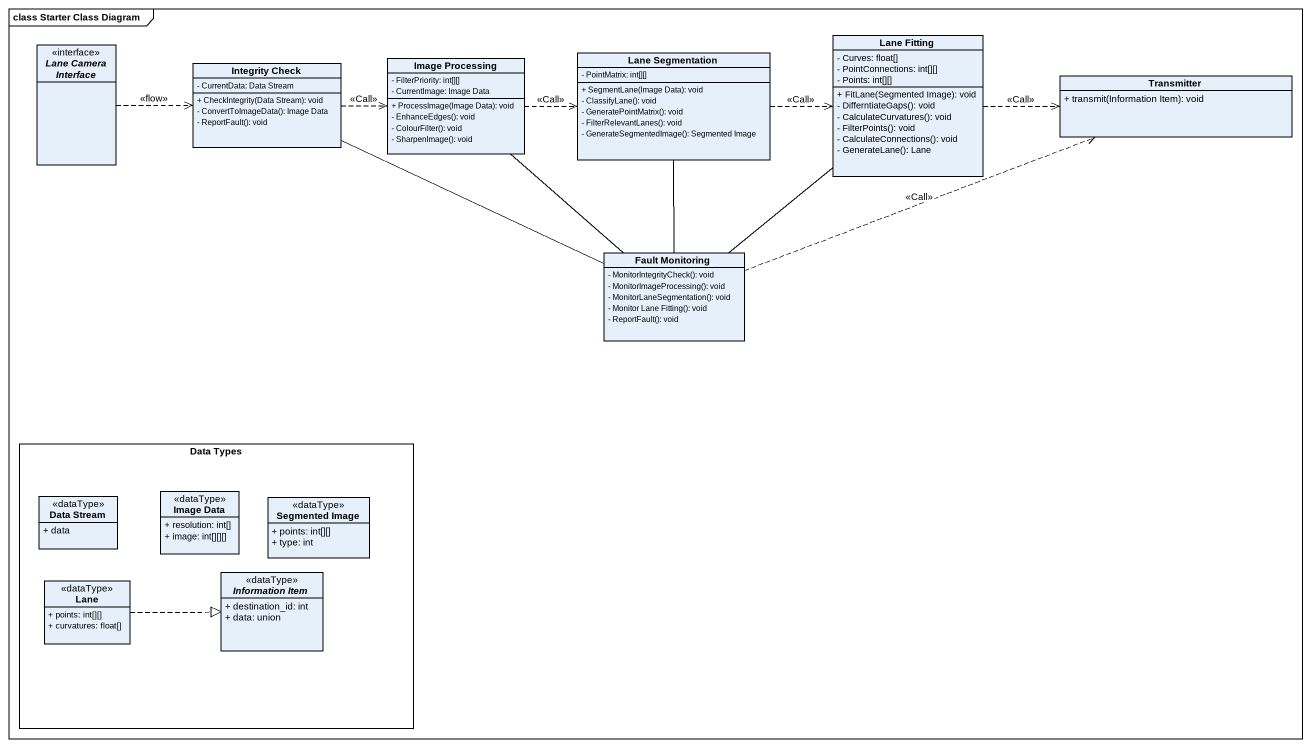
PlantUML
@startuml
mainframe class Starter Class Diagram
hide circle
hide empty members
skinparam classAttributeIconSize 0
class "Lane Fitting" as Lane_Fitting {
  - Curves: float[]
  - PointConnections: int[][]
  - Points: int[][]
  + FitLane(Segmented Image): void
  - DifferntiateGaps(): void
  - CalculateCurvatures(): void
  - FilterPoints(): void
  - CalculateConnections(): void
  - GenerateLane(): Lane
}
interface "Lane Camera Interface" as Lane_Camera_Interface
class "Integrity Check" as Integrity_Check {
  - CurrentData: Data Stream
  + CheckIntegrity(Data Stream): void
  - ConvertToImageData(): Image Data
  - ReportFault(): void
}
class "Image Processing" as Image_Processing {
  - FilterPriority: int[][]
  - CurrentImage: Image Data
  + ProcessImage(Image Data): void
  - EnhanceEdges(): void
  - ColourFilter(): void
  - SharpenImage(): void
}
class "Lane Segmentation" as Lane_Segmentation {
  - PointMatrix: int[][]
  + SegmentLane(Image Data): void
  - ClassifyLane(): void
  - GeneratePointMatrix(): void
  - FilterRelevantLanes(): void
  - GenerateSegmentedImage(): Segmented Image
}
class Transmitter {
  + transmit(Information Item): void
}
class "Fault Monitoring" as Fault_Monitoring {
  - MonitorIntegrityCheck(): void
  - MonitorImageProcessing(): void
  - MonitorLaneSegmentation(): void
  - Monitor Lane Fitting(): void
  - ReportFault(): void
}
rectangle "Data Types" as Data_Types {
  class "Data Stream" as Data_Stream <<dataType>> {
    + data
  }
  class "Image Data" as Image_Data <<dataType>> {
    + resolution: int[]
    + image: int[][][]
  }
  class "Segmented Image" as Segmented_Image <<dataType>> {
    + points: int[][]
    + type: int
  }
  class Lane <<dataType>> {
    + points: int[][]
    + curvatures: float[]
  }
  abstract class "Information Item" as Information_Item <<dataType>> {
    + destination_id: int
    + data: union
  }
}
Lane_Fitting .right.> Transmitter : <<Call>>
Lane_Camera_Interface .right.> Integrity_Check : <<flow>>
Integrity_Check .right.> Image_Processing : <<Call>>
Image_Processing .right.> Lane_Segmentation : <<Call>>
Lane_Segmentation .right.> Lane_Fitting : <<Call>>
Fault_Monitoring -up- Lane_Fitting
Fault_Monitoring -left- Integrity_Check
Fault_Monitoring -up- Image_Processing
Fault_Monitoring -up- Lane_Segmentation
Fault_Monitoring .right.> Transmitter : <<Call>>
Lane .right.|> Information_Item
@enduml
